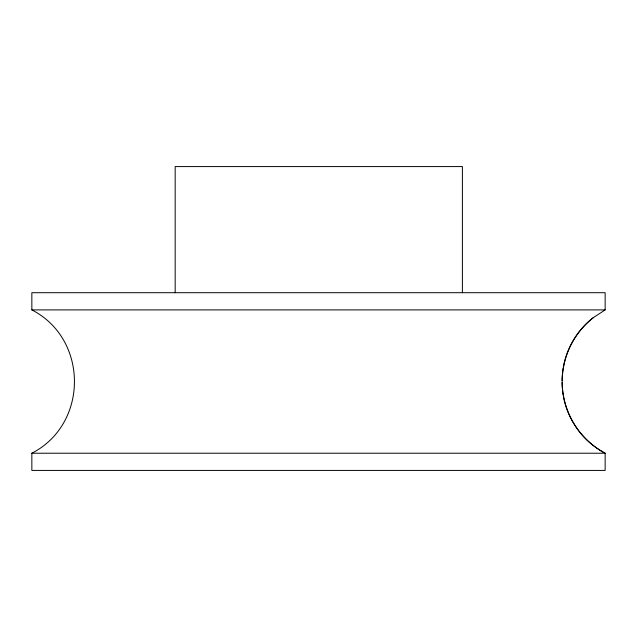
<?xml version="1.0" encoding="UTF-8"?>
<svg xmlns="http://www.w3.org/2000/svg" width="637" height="637" viewBox="0 0 637 637"><rect width="100%" height="100%" fill="white"/><g stroke="black" fill="none" stroke-linecap="round" stroke-linejoin="round"><path stroke-width="0.96" d="M592.975 317.919A81.162 81.003 -90 0 0 605.15 453.218L605.15 470.424L31.85 470.424L31.85 453.226C88.631 424.067 88.631 339.059 31.85 309.901L31.85 292.702L605.15 292.702L605.15 309.901L592.951 317.887A81.122 81.122 0 0 0 563.355 367M31.85 309.901L605.15 309.901M31.85 453.226L605.15 453.226A81.122 81.122 0 0 1 563.355 396.126M462.39 292.702L462.39 166.576L175.175 166.576L175.175 292.702M563.188 395.171A81.122 81.122 0 0 1 562.519 390.338M562.328 388.387A81.122 81.122 0 0 1 562.049 382.534M562.049 380.592A81.122 81.122 0 0 1 562.328 374.739M562.519 372.788A81.122 81.122 0 0 1 563.188 367.955"/></g></svg>
